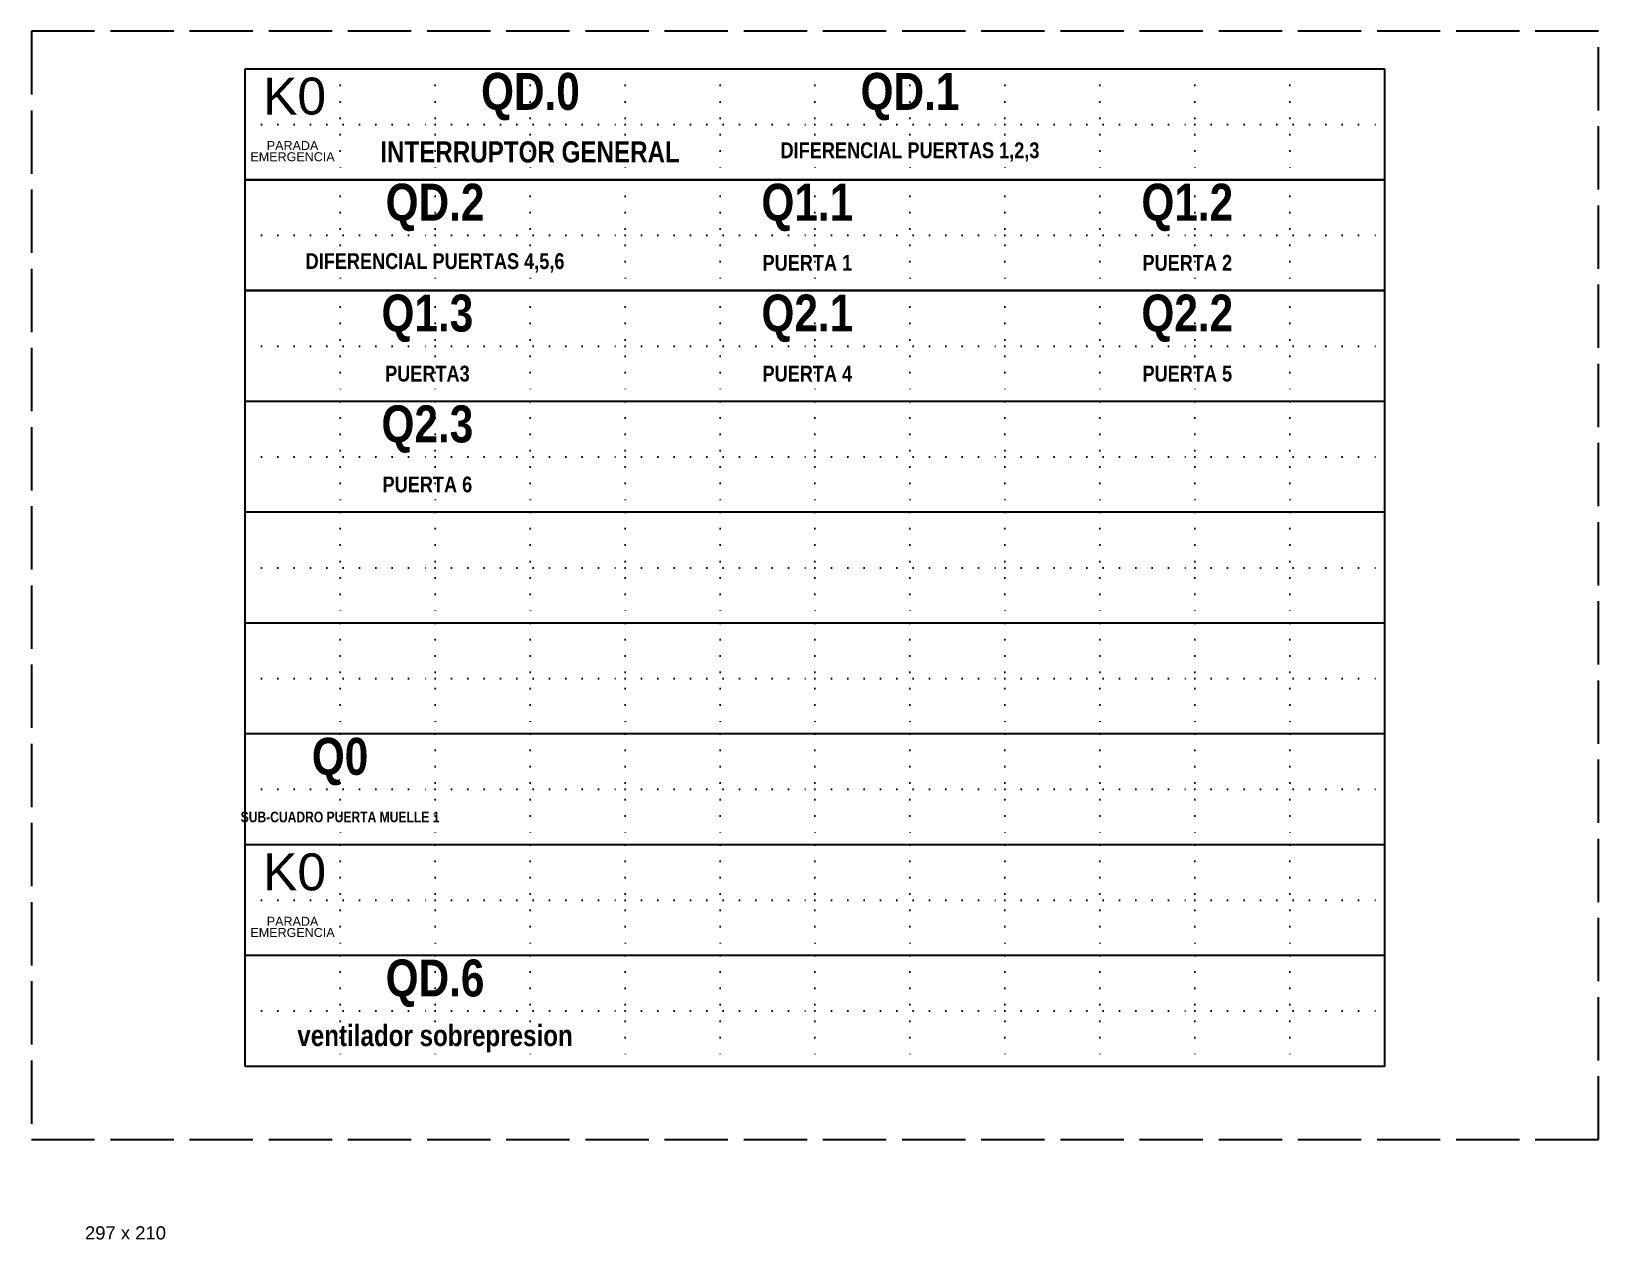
# Model space of a CAD drawing. Header units: millimetres. Extents: x 1 to 298, y -12 to 217.
import ezdxf

# ---------------------------------------------------------------- set-up
doc = ezdxf.new("R2010")
doc.units = ezdxf.units.MM
doc.linetypes.add('ACAD_ISO02W100', pattern=[15, 12, -3])
doc.linetypes.add('ACAD_ISO07W100', pattern=[3, 0, -3])
doc.styles.get("Standard").update_dxf_attribs({"font": 'arial.ttf'})

msp = doc.modelspace()

# ---------------------------------------------------------------- linework, layer by layer
at = {"color": 61, "linetype": 'ACAD_ISO02W100', "true_color": 0xedee99}
for p, q in [((1.48, 216.91), (1.48, 6.91)), ((298.48, 216.91), (1.48, 216.91)), ((298.48, 6.91), (298.48, 216.91)), ((1.48, 6.91), (298.48, 6.91))]:
    msp.add_line(p, q, dxfattribs=at)
for p, q in [((41.98, 188.78), (41.98, 209.78)), ((41.98, 209.78), (77.98, 209.78)), ((77.98, 209.78), (113.98, 209.78)), ((113.98, 209.78), (149.98, 209.78)), ((149.98, 209.78), (185.98, 209.78)), ((185.98, 209.78), (221.98, 209.78)), ((221.98, 209.78), (257.98, 209.78)), ((257.98, 188.78), (257.98, 209.78)), ((77.98, 188.78), (41.98, 188.78)), ((41.98, 167.78), (41.98, 188.78)), ((41.98, 188.78), (77.98, 188.78)), ((113.98, 188.78), (77.98, 188.78)), ((77.98, 188.78), (113.98, 188.78)), ((149.98, 188.78), (113.98, 188.78)), ((113.98, 188.78), (149.98, 188.78)), ((185.98, 188.78), (149.98, 188.78)), ((149.98, 188.78), (185.98, 188.78)), ((221.98, 188.78), (185.98, 188.78)), ((185.98, 188.78), (221.98, 188.78)), ((257.98, 188.78), (221.98, 188.78)), ((221.98, 188.78), (257.98, 188.78)), ((257.98, 167.78), (257.98, 188.78)), ((77.98, 167.78), (41.98, 167.78)), ((41.98, 146.78), (41.98, 167.78)), ((41.98, 167.78), (77.98, 167.78)), ((113.98, 167.78), (77.98, 167.78)), ((77.98, 167.78), (113.98, 167.78)), ((149.98, 167.78), (113.98, 167.78)), ((113.98, 167.78), (149.98, 167.78)), ((185.98, 167.78), (149.98, 167.78)), ((149.98, 167.78), (185.98, 167.78)), ((221.98, 167.78), (185.98, 167.78)), ((185.98, 167.78), (221.98, 167.78)), ((257.98, 167.78), (221.98, 167.78)), ((221.98, 167.78), (257.98, 167.78)), ((257.98, 146.78), (257.98, 167.78)), ((77.98, 146.78), (41.98, 146.78)), ((41.98, 125.78), (41.98, 146.78)), ((113.98, 146.78), (77.98, 146.78)), ((149.98, 146.78), (113.98, 146.78)), ((185.98, 146.78), (149.98, 146.78)), ((221.98, 146.78), (185.98, 146.78)), ((257.98, 146.78), (221.98, 146.78)), ((257.98, 125.78), (257.98, 146.78)), ((77.98, 125.78), (41.98, 125.78)), ((41.98, 104.78), (41.98, 125.78)), ((113.98, 125.78), (77.98, 125.78)), ((149.98, 125.78), (113.98, 125.78)), ((185.98, 125.78), (149.98, 125.78)), ((221.98, 125.78), (185.98, 125.78)), ((257.98, 125.78), (221.98, 125.78)), ((257.98, 104.78), (257.98, 125.78)), ((77.98, 104.78), (41.98, 104.78)), ((41.98, 83.78), (41.98, 104.78)), ((113.98, 104.78), (77.98, 104.78)), ((149.98, 104.78), (113.98, 104.78)), ((185.98, 104.78), (149.98, 104.78)), ((221.98, 104.78), (185.98, 104.78)), ((257.98, 104.78), (221.98, 104.78)), ((257.98, 83.78), (257.98, 104.78)), ((77.98, 83.78), (41.98, 83.78)), ((41.98, 62.78), (41.98, 83.78)), ((113.98, 83.78), (77.98, 83.78)), ((149.98, 83.78), (113.98, 83.78)), ((185.98, 83.78), (149.98, 83.78)), ((221.98, 83.78), (185.98, 83.78)), ((257.98, 83.78), (221.98, 83.78)), ((257.98, 62.78), (257.98, 83.78)), ((77.98, 62.78), (41.98, 62.78)), ((41.98, 41.78), (41.98, 62.78)), ((113.98, 62.78), (77.98, 62.78)), ((149.98, 62.78), (113.98, 62.78)), ((185.98, 62.78), (149.98, 62.78)), ((221.98, 62.78), (185.98, 62.78)), ((257.98, 62.78), (221.98, 62.78)), ((257.98, 41.78), (257.98, 62.78)), ((77.98, 41.78), (41.98, 41.78)), ((41.98, 20.78), (41.98, 41.78)), ((113.98, 41.78), (77.98, 41.78)), ((149.98, 41.78), (113.98, 41.78)), ((185.98, 41.78), (149.98, 41.78)), ((221.98, 41.78), (185.98, 41.78)), ((257.98, 41.78), (221.98, 41.78)), ((257.98, 20.78), (257.98, 41.78)), ((77.98, 20.78), (41.98, 20.78)), ((113.98, 20.78), (77.98, 20.78)), ((149.98, 20.78), (113.98, 20.78)), ((185.98, 20.78), (149.98, 20.78)), ((221.98, 20.78), (185.98, 20.78)), ((257.98, 20.78), (221.98, 20.78))]:
    msp.add_line(p, q)
at = {"linetype": 'ACAD_ISO07W100'}
for p, q in [((59.98, 209.78), (59.98, 188.78)), ((77.98, 209.78), (77.98, 188.78)), ((95.98, 209.78), (95.98, 188.78)), ((113.98, 209.78), (113.98, 188.78)), ((113.98, 209.78), (113.98, 188.78)), ((131.98, 209.78), (131.98, 188.78)), ((149.98, 209.78), (149.98, 188.78)), ((167.98, 209.78), (167.98, 188.78)), ((185.98, 209.78), (185.98, 188.78)), ((203.98, 209.78), (203.98, 188.78)), ((221.98, 209.78), (221.98, 188.78)), ((239.98, 209.78), (239.98, 188.78)), ((41.98, 199.28), (77.98, 199.28)), ((77.98, 199.28), (113.98, 199.28)), ((113.98, 199.28), (149.98, 199.28)), ((149.98, 199.28), (185.98, 199.28)), ((185.98, 199.28), (221.98, 199.28)), ((221.98, 199.28), (257.98, 199.28)), ((59.98, 188.78), (59.98, 167.78)), ((77.98, 188.78), (77.98, 167.78)), ((95.98, 188.78), (95.98, 167.78)), ((113.98, 188.78), (113.98, 167.78)), ((113.98, 188.78), (113.98, 167.78)), ((131.98, 188.78), (131.98, 167.78)), ((149.98, 188.78), (149.98, 167.78)), ((167.98, 188.78), (167.98, 167.78)), ((185.98, 188.78), (185.98, 167.78)), ((203.98, 188.78), (203.98, 167.78)), ((221.98, 188.78), (221.98, 167.78)), ((239.98, 188.78), (239.98, 167.78)), ((41.98, 178.28), (77.98, 178.28)), ((77.98, 178.28), (113.98, 178.28)), ((113.98, 178.28), (149.98, 178.28)), ((149.98, 178.28), (185.98, 178.28)), ((185.98, 178.28), (221.98, 178.28)), ((221.98, 178.28), (257.98, 178.28)), ((59.98, 167.78), (59.98, 146.78)), ((77.98, 167.78), (77.98, 146.78)), ((95.98, 167.78), (95.98, 146.78)), ((113.98, 167.78), (113.98, 146.78)), ((113.98, 167.78), (113.98, 146.78)), ((131.98, 167.78), (131.98, 146.78)), ((149.98, 167.78), (149.98, 146.78)), ((167.98, 167.78), (167.98, 146.78)), ((185.98, 167.78), (185.98, 146.78)), ((203.98, 167.78), (203.98, 146.78)), ((221.98, 167.78), (221.98, 146.78)), ((239.98, 167.78), (239.98, 146.78)), ((41.98, 157.28), (77.98, 157.28)), ((77.98, 157.28), (113.98, 157.28)), ((113.98, 157.28), (149.98, 157.28)), ((149.98, 157.28), (185.98, 157.28)), ((185.98, 157.28), (221.98, 157.28)), ((221.98, 157.28), (257.98, 157.28)), ((59.98, 146.78), (59.98, 125.78)), ((77.98, 146.78), (77.98, 125.78)), ((95.98, 146.78), (95.98, 125.78)), ((113.98, 146.78), (113.98, 125.78)), ((113.98, 146.78), (113.98, 125.78)), ((131.98, 146.78), (131.98, 125.78)), ((149.98, 146.78), (149.98, 125.78)), ((167.98, 146.78), (167.98, 125.78)), ((185.98, 146.78), (185.98, 125.78)), ((203.98, 146.78), (203.98, 125.78)), ((221.98, 146.78), (221.98, 125.78)), ((239.98, 146.78), (239.98, 125.78)), ((41.98, 136.28), (77.98, 136.28)), ((77.98, 136.28), (113.98, 136.28)), ((113.98, 136.28), (149.98, 136.28)), ((149.98, 136.28), (185.98, 136.28)), ((185.98, 136.28), (221.98, 136.28)), ((221.98, 136.28), (257.98, 136.28)), ((59.98, 125.78), (59.98, 104.78)), ((77.98, 125.78), (77.98, 104.78)), ((95.98, 125.78), (95.98, 104.78)), ((113.98, 125.78), (113.98, 104.78)), ((113.98, 125.78), (113.98, 104.78)), ((131.98, 125.78), (131.98, 104.78)), ((149.98, 125.78), (149.98, 104.78)), ((167.98, 125.78), (167.98, 104.78)), ((185.98, 125.78), (185.98, 104.78)), ((203.98, 125.78), (203.98, 104.78)), ((221.98, 125.78), (221.98, 104.78)), ((239.98, 125.78), (239.98, 104.78)), ((41.98, 115.28), (77.98, 115.28)), ((77.98, 115.28), (113.98, 115.28)), ((113.98, 115.28), (149.98, 115.28)), ((149.98, 115.28), (185.98, 115.28)), ((185.98, 115.28), (221.98, 115.28)), ((221.98, 115.28), (257.98, 115.28)), ((59.98, 104.78), (59.98, 83.78)), ((77.98, 104.78), (77.98, 83.78)), ((95.98, 104.78), (95.98, 83.78)), ((113.98, 104.78), (113.98, 83.78)), ((113.98, 104.78), (113.98, 83.78)), ((131.98, 104.78), (131.98, 83.78)), ((149.98, 104.78), (149.98, 83.78)), ((167.98, 104.78), (167.98, 83.78)), ((185.98, 104.78), (185.98, 83.78)), ((203.98, 104.78), (203.98, 83.78)), ((221.98, 104.78), (221.98, 83.78)), ((239.98, 104.78), (239.98, 83.78)), ((41.98, 94.28), (77.98, 94.28)), ((77.98, 94.28), (113.98, 94.28)), ((113.98, 94.28), (149.98, 94.28)), ((149.98, 94.28), (185.98, 94.28)), ((185.98, 94.28), (221.98, 94.28)), ((221.98, 94.28), (257.98, 94.28)), ((59.98, 83.78), (59.98, 62.78)), ((77.98, 83.78), (77.98, 62.78)), ((95.98, 83.78), (95.98, 62.78)), ((113.98, 83.78), (113.98, 62.78)), ((113.98, 83.78), (113.98, 62.78)), ((131.98, 83.78), (131.98, 62.78)), ((149.98, 83.78), (149.98, 62.78)), ((167.98, 83.78), (167.98, 62.78)), ((185.98, 83.78), (185.98, 62.78)), ((203.98, 83.78), (203.98, 62.78)), ((221.98, 83.78), (221.98, 62.78)), ((239.98, 83.78), (239.98, 62.78)), ((41.98, 73.28), (77.98, 73.28)), ((77.98, 73.28), (113.98, 73.28)), ((113.98, 73.28), (149.98, 73.28)), ((149.98, 73.28), (185.98, 73.28)), ((185.98, 73.28), (221.98, 73.28)), ((221.98, 73.28), (257.98, 73.28)), ((59.98, 62.78), (59.98, 41.78)), ((77.98, 62.78), (77.98, 41.78)), ((95.98, 62.78), (95.98, 41.78)), ((113.98, 62.78), (113.98, 41.78)), ((113.98, 62.78), (113.98, 41.78)), ((131.98, 62.78), (131.98, 41.78)), ((149.98, 62.78), (149.98, 41.78)), ((167.98, 62.78), (167.98, 41.78)), ((185.98, 62.78), (185.98, 41.78)), ((203.98, 62.78), (203.98, 41.78)), ((221.98, 62.78), (221.98, 41.78)), ((239.98, 62.78), (239.98, 41.78)), ((41.98, 52.28), (77.98, 52.28)), ((77.98, 52.28), (113.98, 52.28)), ((113.98, 52.28), (149.98, 52.28)), ((149.98, 52.28), (185.98, 52.28)), ((185.98, 52.28), (221.98, 52.28)), ((221.98, 52.28), (257.98, 52.28)), ((59.98, 41.78), (59.98, 20.78)), ((77.98, 41.78), (77.98, 20.78)), ((95.98, 41.78), (95.98, 20.78)), ((113.98, 41.78), (113.98, 20.78)), ((113.98, 41.78), (113.98, 20.78)), ((131.98, 41.78), (131.98, 20.78)), ((149.98, 41.78), (149.98, 20.78)), ((167.98, 41.78), (167.98, 20.78)), ((185.98, 41.78), (185.98, 20.78)), ((203.98, 41.78), (203.98, 20.78)), ((221.98, 41.78), (221.98, 20.78)), ((239.98, 41.78), (239.98, 20.78)), ((41.98, 31.28), (77.98, 31.28)), ((77.98, 31.28), (113.98, 31.28)), ((113.98, 31.28), (149.98, 31.28)), ((149.98, 31.28), (185.98, 31.28)), ((185.98, 31.28), (221.98, 31.28)), ((221.98, 31.28), (257.98, 31.28))]:
    msp.add_line(p, q, dxfattribs=at)

# ---------------------------------------------------------------- texts
at = {"color": 240, "linetype": 'ACAD_ISO02W100', "true_color": 0xed1f24, "char_height": 7, "attachment_point": 5}
for insert in [(51.36, 204.59), (51.36, 57.59)]:
    msp.add_mtext_dynamic_manual_height_columns('K0', width=18, gutter_width=12.5, heights=[0], dxfattribs=dict(at, insert=insert))
at = {"color": 61, "linetype": 'ACAD_ISO02W100', "true_color": 0xedee99, "attachment_point": 5}
for s, width, insert, char_height in [('{\\fTechnicBold|b1|i0|c2|p2;\\C240;\\c2367469;QD.0}', 54, (96.06, 204.53), 7), ('{\\fTechnicBold|b1|i0|c2|p2;\\C240;\\c2367469;QD.1}', 54, (167.98, 204.53), 7), ('\\pxsm0.75;{\\fTechnicBold|b1|i0|c2|p2;\\H1.33333x;\\C256;INTERRUPTOR GENERAL\\H0.75x; }', 63.2131, (95.98, 194.03), 3), ('\\pxsm0.75;{\\fTechnicBold|b1|i0|c2|p2;\\C256;DIFERENCIAL PUERTAS 1,2,3 }', 63.2131, (167.98, 194.03), 3), ('{\\fTechnicBold|b1|i0|c2|p2;\\C240;\\c2367469;QD.2}', 54, (77.98, 183.53), 7), ('{\\fTechnicBold|b1|i0|c2|p2;\\C240;\\c2367469;Q1.1}', 54, (148.53, 183.53), 7), ('{\\fTechnicBold|b1|i0|c2|p2;\\C240;\\c2367469;Q1.2}', 54, (220.53, 183.53), 7), ('\\pxsm0.75;{\\fTechnicBold|b1|i0|c2|p2;\\C256;DIFERENCIAL PUERTAS 4,5,6 }', 63.2131, (77.98, 173.03), 3), ('\\pxsm0.75;{\\fTechnicBold|b1|i0|c2|p2;\\C256;PUERTA 1 }', 63.2131, (148.53, 173.03), 3), ('\\pxsm0.75;{\\fTechnicBold|b1|i0|c2|p2;\\C256;PUERTA 2 }', 63.2131, (220.53, 173.03), 3), ('{\\fTechnicBold|b1|i0|c2|p2;\\C240;\\c2367469;Q1.3}', 54, (76.53, 162.53), 7), ('{\\fTechnicBold|b1|i0|c2|p2;\\C240;\\c2367469;Q2.1}', 54, (148.53, 162.53), 7), ('{\\fTechnicBold|b1|i0|c2|p2;\\C240;\\c2367469;Q2.2}', 54, (220.53, 162.53), 7), ('\\pxsm0.75;{\\fTechnicBold|b1|i0|c2|p2;\\C256;PUERTA3}', 63.2131, (76.53, 152.03), 3), ('\\pxsm0.75;{\\fTechnicBold|b1|i0|c2|p2;\\C256;PUERTA 4 }', 63.2131, (148.53, 152.03), 3), ('\\pxsm0.75;{\\fTechnicBold|b1|i0|c2|p2;\\C256;PUERTA 5 }', 63.2131, (220.53, 152.03), 3), ('{\\fTechnicBold|b1|i0|c2|p2;\\C240;\\c2367469;Q2.3}', 54, (76.53, 141.53), 7), ('\\pxsm0.75;{\\fTechnicBold|b1|i0|c2|p2;\\C256;PUERTA 6 }', 63.2131, (76.53, 131.03), 3), ('{\\fTechnicBold|b1|i0|c2|p2;\\C240;\\c2367469;Q0}', 36, (59.98, 78.53), 7), ('\\pxsm0.75;{\\fTechnicBold|b1|i0|c2|p2;\\C256;SUB-CUADRO PUERTA MUELLE 1}', 36, (59.98, 68.03), 2), ('{\\fTechnicBold|b1|i0|c2|p2;\\C240;\\c2367469;QD.6}', 54, (77.98, 36.53), 7), ('\\pxsm0.75;{\\fTechnicBold|b1|i0|c2|p2;\\C256;ventilador sobrepresion }', 63.2131, (77.98, 26.03), 4)]:
    msp.add_mtext_dynamic_manual_height_columns(s, width=width, gutter_width=12.5, heights=[0], dxfattribs=dict(at, insert=insert, char_height=char_height))
at = {"linetype": 'ACAD_ISO02W100', "attachment_point": 1}
for s, width, insert, char_height in [('\\pxsm0.75,qc,t3;PARADA EMERGENCIA', 18, (41.98, 196.12), 1.7), ('\\pxsm0.75,qc,t3;PARADA EMERGENCIA', 18, (41.98, 49.12), 1.7), ('297 x 210', 19.3108, (11.65, -9.52), 2.5)]:
    msp.add_mtext_dynamic_manual_height_columns(s, width=width, gutter_width=12.5, heights=[0], dxfattribs=dict(at, insert=insert, char_height=char_height))

doc.saveas('drawing.dxf')
